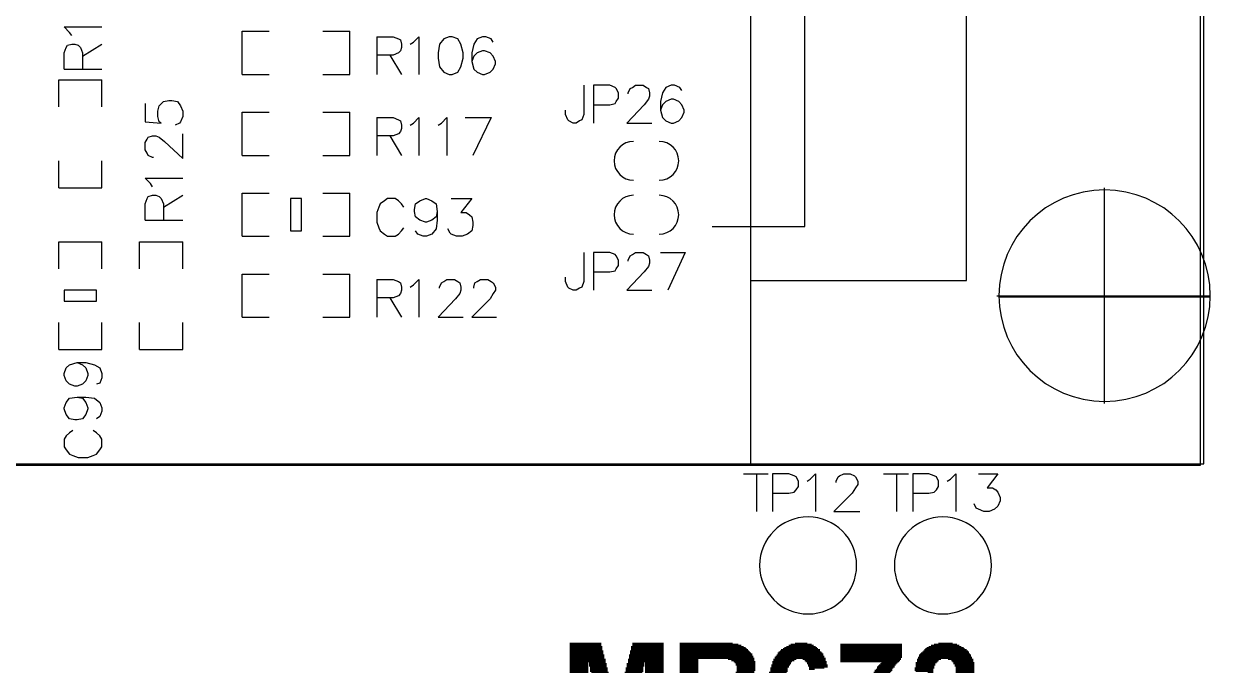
# Model space of a CAD drawing. Extents: x -0.24 to 4.91, y -0.23 to 6.58.
# Drawn here: x 2.522 to 3.623, y 0.376 to 0.977 of the extents above; entities that cross this region are included whole.
import ezdxf

# ---------------------------------------------------------------- set-up
doc = ezdxf.new("R2010")
doc.units = 0
doc.layers.get('0').update_dxf_attribs({"linetype": 'CONTINUOUS'})
doc.layers.add('mb672d', color=1, linetype='CONTINUOUS')

# ---------------------------------------------------------------- blocks, each defined once
blk = doc.blocks.new('D99')
blk.add_lwpolyline([(-0.005, -0.015), (0.005, -0.015), (0.005, 0.015), (-0.005, 0.015)], close=True)
blk = doc.blocks.new('D100')
blk.add_lwpolyline([(-0.015, -0.005), (0.015, -0.005), (0.015, 0.005), (-0.015, 0.005)], close=True)

msp = doc.modelspace()

# ---------------------------------------------------------------- linework, layer by layer
at = {"layer": 'mb672d', "color": 5}
for points in [[(3.197, 0.569), (3.197, 2.299)], [(3.614, 0.568), (3.614, 2.3)], [(3.617, 0.569), (3.617, 2.299)], [(3.397, 0.739), (3.397, 2.239)], [(3.247, 0.789), (3.247, 2.189)], [(2.567, 0.966), (2.565, 0.969), (2.56, 0.974), (2.595, 0.974)], [(2.725, 0.93), (2.725, 0.97), (2.75, 0.97)], [(2.8, 0.97), (2.825, 0.97)], [(2.825, 0.93), (2.825, 0.97)], [(2.56, 0.935), (2.56, 0.95), (2.562, 0.955), (2.563, 0.957), (2.567, 0.958), (2.57, 0.958), (2.573, 0.957), (2.575, 0.955), (2.577, 0.95), (2.577, 0.935)], [(2.577, 0.947), (2.595, 0.958)], [(2.85, 0.965), (2.85, 0.93)], [(2.85, 0.965), (2.865, 0.965), (2.87, 0.963), (2.872, 0.962), (2.873, 0.958), (2.873, 0.955), (2.872, 0.952), (2.87, 0.95), (2.865, 0.948), (2.85, 0.948)], [(2.881, 0.958), (2.884, 0.96), (2.889, 0.965), (2.889, 0.93)], [(2.917, 0.965), (2.912, 0.963), (2.908, 0.958), (2.907, 0.95), (2.907, 0.945), (2.908, 0.937), (2.912, 0.932), (2.917, 0.93), (2.92, 0.93), (2.925, 0.932), (2.928, 0.937), (2.93, 0.945), (2.93, 0.95), (2.928, 0.958), (2.925, 0.963), (2.92, 0.965), (2.917, 0.965)], [(2.958, 0.96), (2.956, 0.963), (2.951, 0.965), (2.948, 0.965), (2.943, 0.963), (2.94, 0.958), (2.938, 0.95), (2.938, 0.942), (2.94, 0.935), (2.943, 0.932), (2.948, 0.93), (2.95, 0.93), (2.955, 0.932), (2.958, 0.935), (2.96, 0.94), (2.96, 0.942), (2.958, 0.947), (2.955, 0.95), (2.95, 0.952), (2.948, 0.952), (2.943, 0.95), (2.94, 0.947), (2.938, 0.942)], [(2.862, 0.948), (2.873, 0.93)], [(2.555, 0.9), (2.555, 0.925), (2.595, 0.925)], [(2.56, 0.935), (2.595, 0.935)], [(2.595, 0.9), (2.595, 0.925)], [(2.725, 0.93), (2.75, 0.93)], [(2.8, 0.93), (2.825, 0.93)], [(3.042, 0.92), (3.042, 0.893), (3.04, 0.888), (3.038, 0.887), (3.035, 0.885), (3.032, 0.885), (3.028, 0.887), (3.027, 0.888), (3.025, 0.893), (3.025, 0.897)], [(3.051, 0.902), (3.066, 0.902), (3.071, 0.903), (3.072, 0.905), (3.074, 0.908), (3.074, 0.913), (3.072, 0.917), (3.071, 0.918), (3.066, 0.92), (3.051, 0.92), (3.051, 0.885)], [(3.083, 0.912), (3.083, 0.913), (3.085, 0.917), (3.087, 0.918), (3.09, 0.92), (3.097, 0.92), (3.1, 0.918), (3.102, 0.917), (3.103, 0.913), (3.103, 0.91), (3.102, 0.907), (3.098, 0.902), (3.082, 0.885), (3.105, 0.885)], [(3.133, 0.915), (3.131, 0.918), (3.126, 0.92), (3.123, 0.92), (3.118, 0.918), (3.115, 0.913), (3.113, 0.905), (3.113, 0.897), (3.115, 0.89), (3.118, 0.887), (3.123, 0.885), (3.125, 0.885), (3.13, 0.887), (3.133, 0.89), (3.135, 0.895), (3.135, 0.897), (3.133, 0.902), (3.13, 0.905), (3.125, 0.907), (3.123, 0.907), (3.118, 0.905), (3.115, 0.902), (3.113, 0.897)], [(2.635, 0.903), (2.635, 0.886), (2.65, 0.885), (2.648, 0.886), (2.647, 0.891), (2.647, 0.896), (2.648, 0.901), (2.652, 0.905), (2.657, 0.906), (2.66, 0.906), (2.665, 0.905), (2.668, 0.901), (2.67, 0.896), (2.67, 0.891), (2.668, 0.886), (2.667, 0.885), (2.663, 0.883)], [(2.725, 0.855), (2.725, 0.895), (2.75, 0.895)], [(2.8, 0.895), (2.825, 0.895)], [(2.825, 0.855), (2.825, 0.895)], [(2.85, 0.89), (2.85, 0.855)], [(2.85, 0.89), (2.865, 0.89), (2.87, 0.888), (2.872, 0.887), (2.873, 0.883), (2.873, 0.88), (2.872, 0.877), (2.87, 0.875), (2.865, 0.873), (2.85, 0.873)], [(2.881, 0.883), (2.884, 0.885), (2.889, 0.89), (2.889, 0.855)], [(2.907, 0.883), (2.91, 0.885), (2.915, 0.89), (2.915, 0.855)], [(2.932, 0.89), (2.956, 0.89)], [(2.956, 0.89), (2.939, 0.855)], [(2.643, 0.853), (2.642, 0.853), (2.638, 0.855), (2.637, 0.857), (2.635, 0.86), (2.635, 0.867), (2.637, 0.87), (2.638, 0.872), (2.642, 0.873), (2.645, 0.873), (2.648, 0.872), (2.653, 0.868), (2.67, 0.852), (2.67, 0.875)], [(2.862, 0.873), (2.873, 0.855)], [(2.555, 0.825), (2.555, 0.85)], [(2.595, 0.825), (2.595, 0.85)], [(2.725, 0.855), (2.75, 0.855)], [(2.8, 0.855), (2.825, 0.855)], [(2.642, 0.826), (2.64, 0.829), (2.635, 0.834), (2.67, 0.834)], [(2.555, 0.825), (2.595, 0.825)], [(2.635, 0.795), (2.635, 0.81), (2.637, 0.815), (2.638, 0.817), (2.642, 0.818), (2.645, 0.818), (2.648, 0.817), (2.65, 0.815), (2.652, 0.81), (2.652, 0.795)], [(2.652, 0.807), (2.67, 0.818)], [(2.725, 0.78), (2.725, 0.82), (2.75, 0.82)], [(2.8, 0.82), (2.825, 0.82)], [(2.825, 0.78), (2.825, 0.82)], [(2.875, 0.807), (2.873, 0.81), (2.87, 0.813), (2.867, 0.815), (2.86, 0.815), (2.857, 0.813), (2.853, 0.81), (2.852, 0.807), (2.85, 0.802), (2.85, 0.793), (2.852, 0.788), (2.853, 0.785), (2.857, 0.782), (2.86, 0.78), (2.867, 0.78), (2.87, 0.782), (2.873, 0.785), (2.875, 0.788)], [(2.906, 0.803), (2.905, 0.798), (2.901, 0.795), (2.896, 0.793), (2.895, 0.793), (2.89, 0.795), (2.886, 0.798), (2.885, 0.803), (2.885, 0.805), (2.886, 0.81), (2.89, 0.813), (2.895, 0.815), (2.896, 0.815), (2.901, 0.813), (2.905, 0.81), (2.906, 0.803), (2.906, 0.795), (2.905, 0.787), (2.901, 0.782), (2.896, 0.78), (2.893, 0.78), (2.888, 0.782), (2.886, 0.785)], [(2.919, 0.815), (2.938, 0.815), (2.928, 0.802), (2.933, 0.802), (2.936, 0.8), (2.938, 0.798), (2.939, 0.793), (2.939, 0.79), (2.938, 0.785), (2.934, 0.782), (2.929, 0.78), (2.924, 0.78), (2.919, 0.782), (2.918, 0.783), (2.916, 0.787)], [(3.525, 0.625), (3.525, 0.825)], [(3.525, 0.625), (3.525, 0.825)], [(3.525, 0.725), (3.525, 0.822)], [(2.635, 0.795), (2.67, 0.795)], [(3.161, 0.789), (3.247, 0.789)], [(2.555, 0.75), (2.555, 0.775), (2.595, 0.775)], [(2.595, 0.75), (2.595, 0.775)], [(2.63, 0.775), (2.67, 0.775)], [(2.63, 0.75), (2.63, 0.775)], [(2.67, 0.75), (2.67, 0.775)], [(2.725, 0.78), (2.75, 0.78)], [(2.8, 0.78), (2.825, 0.78)], [(3.042, 0.765), (3.042, 0.738), (3.04, 0.733), (3.038, 0.732), (3.035, 0.73), (3.032, 0.73), (3.028, 0.732), (3.027, 0.733), (3.025, 0.738), (3.025, 0.742)], [(3.051, 0.747), (3.066, 0.747), (3.071, 0.748), (3.072, 0.75), (3.074, 0.753), (3.074, 0.758), (3.072, 0.762), (3.071, 0.763), (3.066, 0.765), (3.051, 0.765), (3.051, 0.73)], [(3.083, 0.757), (3.083, 0.758), (3.085, 0.762), (3.087, 0.763), (3.09, 0.765), (3.097, 0.765), (3.1, 0.763), (3.102, 0.762), (3.103, 0.758), (3.103, 0.755), (3.102, 0.752), (3.098, 0.747), (3.082, 0.73), (3.105, 0.73)], [(3.113, 0.765), (3.136, 0.765)], [(3.136, 0.765), (3.12, 0.73)], [(2.725, 0.705), (2.725, 0.745), (2.75, 0.745)], [(2.8, 0.745), (2.825, 0.745)], [(2.825, 0.705), (2.825, 0.745)], [(2.85, 0.74), (2.85, 0.705)], [(2.85, 0.74), (2.865, 0.74), (2.87, 0.738), (2.872, 0.737), (2.873, 0.733), (2.873, 0.73), (2.872, 0.727), (2.87, 0.725), (2.865, 0.723), (2.85, 0.723)], [(2.881, 0.733), (2.884, 0.735), (2.889, 0.74), (2.889, 0.705)], [(2.908, 0.732), (2.908, 0.733), (2.91, 0.737), (2.912, 0.738), (2.915, 0.74), (2.922, 0.74), (2.925, 0.738), (2.927, 0.737), (2.928, 0.733), (2.928, 0.73), (2.927, 0.727), (2.923, 0.722), (2.907, 0.705), (2.93, 0.705)], [(2.94, 0.732), (2.94, 0.733), (2.941, 0.737), (2.943, 0.738), (2.946, 0.74), (2.953, 0.74), (2.956, 0.738), (2.958, 0.737), (2.96, 0.733), (2.96, 0.73), (2.958, 0.727), (2.955, 0.722), (2.938, 0.705), (2.961, 0.705)], [(3.197, 0.739), (3.397, 0.739)], [(2.862, 0.723), (2.873, 0.705)], [(3.425, 0.725), (3.623, 0.725)], [(3.427, 0.724), (3.622, 0.724)], [(3.45, 0.725), (3.618, 0.725)], [(3.525, 0.626), (3.525, 0.725)], [(2.725, 0.705), (2.75, 0.705)], [(2.8, 0.705), (2.825, 0.705)], [(2.555, 0.675), (2.555, 0.7)], [(2.595, 0.675), (2.595, 0.7)], [(2.63, 0.675), (2.63, 0.7)], [(2.63, 0.675), (2.67, 0.675), (2.67, 0.7)], [(2.555, 0.675), (2.595, 0.675)], [(2.572, 0.663), (2.577, 0.661), (2.58, 0.658), (2.582, 0.653), (2.582, 0.651), (2.58, 0.646), (2.577, 0.643), (2.572, 0.641), (2.57, 0.641), (2.565, 0.643), (2.562, 0.646), (2.56, 0.651), (2.56, 0.653), (2.562, 0.658), (2.565, 0.661), (2.572, 0.663), (2.58, 0.663), (2.588, 0.661), (2.593, 0.658), (2.595, 0.653), (2.595, 0.649), (2.593, 0.644), (2.59, 0.643)], [(2.572, 0.631), (2.577, 0.63), (2.58, 0.626), (2.582, 0.621), (2.582, 0.62), (2.58, 0.615), (2.577, 0.611), (2.572, 0.61), (2.57, 0.61), (2.565, 0.611), (2.562, 0.615), (2.56, 0.62), (2.56, 0.621), (2.562, 0.626), (2.565, 0.63), (2.572, 0.631), (2.58, 0.631), (2.588, 0.63), (2.593, 0.626), (2.595, 0.621), (2.595, 0.618), (2.593, 0.613), (2.59, 0.611)], [(2.568, 0.6), (2.565, 0.598), (2.562, 0.595), (2.56, 0.592), (2.56, 0.585), (2.562, 0.582), (2.565, 0.578), (2.568, 0.577), (2.573, 0.575), (2.582, 0.575), (2.587, 0.577), (2.59, 0.578), (2.593, 0.582), (2.595, 0.585), (2.595, 0.592), (2.593, 0.595), (2.59, 0.598), (2.587, 0.6)], [(0.306, 0.568), (3.614, 0.568)], [(0.312, 0.569), (3.617, 0.569)], [(3.19, 0.56), (3.213, 0.56)], [(3.202, 0.56), (3.202, 0.525)], [(3.217, 0.542), (3.232, 0.542), (3.237, 0.543), (3.239, 0.545), (3.241, 0.548), (3.241, 0.553), (3.239, 0.557), (3.237, 0.558), (3.232, 0.56), (3.217, 0.56), (3.217, 0.525)], [(3.249, 0.553), (3.252, 0.555), (3.257, 0.56), (3.257, 0.525)], [(3.276, 0.552), (3.276, 0.553), (3.278, 0.557), (3.279, 0.558), (3.283, 0.56), (3.289, 0.56), (3.293, 0.558), (3.294, 0.557), (3.296, 0.553), (3.296, 0.55), (3.294, 0.547), (3.291, 0.542), (3.274, 0.525), (3.298, 0.525)], [(3.32, 0.56), (3.343, 0.56)], [(3.332, 0.56), (3.332, 0.525)], [(3.347, 0.542), (3.362, 0.542), (3.367, 0.543), (3.369, 0.545), (3.371, 0.548), (3.371, 0.553), (3.369, 0.557), (3.367, 0.558), (3.362, 0.56), (3.347, 0.56), (3.347, 0.525)], [(3.379, 0.553), (3.382, 0.555), (3.387, 0.56), (3.387, 0.525)], [(3.408, 0.56), (3.426, 0.56), (3.416, 0.547), (3.421, 0.547), (3.424, 0.545), (3.426, 0.543), (3.428, 0.538), (3.428, 0.535), (3.426, 0.53), (3.423, 0.527), (3.418, 0.525), (3.413, 0.525), (3.408, 0.527), (3.406, 0.528), (3.404, 0.532)], [(3.029, 0.403), (3.058, 0.403)], [(3.029, 0.402), (3.058, 0.402)], [(3.029, 0.401), (3.058, 0.401)], [(3.029, 0.4), (3.059, 0.4)], [(3.029, 0.399), (3.059, 0.399)], [(3.029, 0.398), (3.059, 0.398)], [(3.029, 0.397), (3.059, 0.397)], [(3.086, 0.4), (3.116, 0.4)], [(3.086, 0.399), (3.116, 0.399)], [(3.086, 0.398), (3.116, 0.398)], [(3.086, 0.397), (3.116, 0.397)], [(3.087, 0.403), (3.116, 0.403)], [(3.087, 0.402), (3.116, 0.402)], [(3.087, 0.401), (3.116, 0.401)], [(3.131, 0.403), (3.18, 0.403)], [(3.131, 0.402), (3.185, 0.402)], [(3.131, 0.401), (3.188, 0.401)], [(3.131, 0.4), (3.19, 0.4)], [(3.131, 0.399), (3.192, 0.399)], [(3.131, 0.398), (3.193, 0.398)], [(3.131, 0.397), (3.194, 0.397)], [(3.225, 0.397), (3.261, 0.397)], [(3.227, 0.398), (3.259, 0.398)], [(3.228, 0.399), (3.258, 0.399)], [(3.23, 0.4), (3.257, 0.4)], [(3.232, 0.401), (3.255, 0.401)], [(3.234, 0.402), (3.253, 0.402)], [(3.238, 0.403), (3.249, 0.403)], [(3.28, 0.402), (3.337, 0.402)], [(3.28, 0.401), (3.337, 0.401)], [(3.28, 0.4), (3.337, 0.4)], [(3.28, 0.399), (3.337, 0.399)], [(3.28, 0.398), (3.337, 0.398)], [(3.28, 0.397), (3.337, 0.397)], [(3.358, 0.397), (3.397, 0.397)], [(3.359, 0.398), (3.395, 0.398)], [(3.36, 0.399), (3.394, 0.399)], [(3.362, 0.4), (3.392, 0.4)], [(3.364, 0.401), (3.39, 0.401)], [(3.367, 0.402), (3.388, 0.402)], [(3.371, 0.403), (3.384, 0.403)], [(3.029, 0.396), (3.06, 0.396)], [(3.029, 0.395), (3.06, 0.395)], [(3.029, 0.394), (3.06, 0.394)], [(3.029, 0.393), (3.06, 0.393)], [(3.029, 0.392), (3.061, 0.392)], [(3.029, 0.391), (3.061, 0.391)], [(3.029, 0.39), (3.061, 0.39)], [(3.029, 0.389), (3.061, 0.389)], [(3.029, 0.388), (3.062, 0.388)], [(3.029, 0.387), (3.062, 0.387)], [(3.029, 0.386), (3.062, 0.386)], [(3.083, 0.388), (3.116, 0.388)], [(3.083, 0.387), (3.116, 0.387)], [(3.083, 0.386), (3.116, 0.386)], [(3.084, 0.392), (3.116, 0.392)], [(3.084, 0.391), (3.116, 0.391)], [(3.084, 0.39), (3.116, 0.39)], [(3.084, 0.389), (3.116, 0.389)], [(3.085, 0.396), (3.116, 0.396)], [(3.085, 0.395), (3.116, 0.395)], [(3.085, 0.394), (3.116, 0.394)], [(3.085, 0.393), (3.116, 0.393)], [(3.131, 0.396), (3.195, 0.396)], [(3.131, 0.395), (3.196, 0.395)], [(3.131, 0.394), (3.197, 0.394)], [(3.131, 0.393), (3.198, 0.393)], [(3.131, 0.392), (3.198, 0.392)], [(3.131, 0.391), (3.199, 0.391)], [(3.131, 0.39), (3.199, 0.39)], [(3.131, 0.389), (3.2, 0.389)], [(3.131, 0.388), (3.148, 0.388)], [(3.131, 0.387), (3.148, 0.387)], [(3.131, 0.386), (3.148, 0.386)], [(3.176, 0.388), (3.2, 0.388)], [(3.179, 0.387), (3.2, 0.387)], [(3.181, 0.386), (3.201, 0.386)], [(3.217, 0.386), (3.235, 0.386)], [(3.218, 0.388), (3.239, 0.388)], [(3.218, 0.387), (3.237, 0.387)], [(3.219, 0.39), (3.265, 0.39)], [(3.219, 0.389), (3.266, 0.389)], [(3.22, 0.391), (3.265, 0.391)], [(3.221, 0.392), (3.264, 0.392)], [(3.222, 0.394), (3.263, 0.394)], [(3.222, 0.393), (3.264, 0.393)], [(3.223, 0.395), (3.262, 0.395)], [(3.224, 0.396), (3.261, 0.396)], [(3.245, 0.388), (3.266, 0.388)], [(3.247, 0.387), (3.266, 0.387)], [(3.248, 0.386), (3.267, 0.386)], [(3.28, 0.396), (3.337, 0.396)], [(3.28, 0.395), (3.337, 0.395)], [(3.28, 0.394), (3.337, 0.394)], [(3.28, 0.393), (3.337, 0.393)], [(3.28, 0.392), (3.337, 0.392)], [(3.28, 0.391), (3.337, 0.391)], [(3.28, 0.39), (3.337, 0.39)], [(3.28, 0.389), (3.336, 0.389)], [(3.28, 0.388), (3.336, 0.388)], [(3.28, 0.387), (3.335, 0.387)], [(3.28, 0.386), (3.334, 0.386)], [(3.351, 0.388), (3.373, 0.388)], [(3.351, 0.387), (3.371, 0.387)], [(3.351, 0.386), (3.37, 0.386)], [(3.352, 0.39), (3.402, 0.39)], [(3.352, 0.389), (3.402, 0.389)], [(3.353, 0.392), (3.401, 0.392)], [(3.353, 0.391), (3.401, 0.391)], [(3.354, 0.393), (3.4, 0.393)], [(3.355, 0.394), (3.399, 0.394)], [(3.356, 0.395), (3.399, 0.395)], [(3.357, 0.396), (3.398, 0.396)], [(3.38, 0.388), (3.403, 0.388)], [(3.383, 0.387), (3.403, 0.387)], [(3.384, 0.386), (3.403, 0.386)], [(3.029, 0.385), (3.046, 0.385)], [(3.029, 0.384), (3.046, 0.384)], [(3.029, 0.383), (3.046, 0.383)], [(3.029, 0.382), (3.046, 0.382)], [(3.029, 0.381), (3.046, 0.381)], [(3.029, 0.38), (3.046, 0.38)], [(3.029, 0.379), (3.046, 0.379)], [(3.029, 0.378), (3.046, 0.378)], [(3.029, 0.377), (3.046, 0.377)], [(3.029, 0.376), (3.046, 0.376)], [(3.047, 0.385), (3.062, 0.385)], [(3.047, 0.384), (3.063, 0.384)], [(3.047, 0.383), (3.063, 0.383)], [(3.047, 0.382), (3.063, 0.382)], [(3.048, 0.381), (3.063, 0.381)], [(3.048, 0.38), (3.064, 0.38)], [(3.048, 0.379), (3.064, 0.379)], [(3.048, 0.378), (3.064, 0.378)], [(3.048, 0.377), (3.064, 0.377)], [(3.049, 0.376), (3.065, 0.376)], [(3.08, 0.376), (3.096, 0.376)], [(3.081, 0.38), (3.097, 0.38)], [(3.081, 0.379), (3.097, 0.379)], [(3.081, 0.378), (3.097, 0.378)], [(3.081, 0.377), (3.097, 0.377)], [(3.082, 0.384), (3.098, 0.384)], [(3.082, 0.383), (3.098, 0.383)], [(3.082, 0.382), (3.098, 0.382)], [(3.082, 0.381), (3.097, 0.381)], [(3.083, 0.385), (3.098, 0.385)], [(3.099, 0.385), (3.116, 0.385)], [(3.099, 0.384), (3.116, 0.384)], [(3.099, 0.383), (3.116, 0.383)], [(3.099, 0.382), (3.116, 0.382)], [(3.099, 0.381), (3.116, 0.381)], [(3.099, 0.38), (3.116, 0.38)], [(3.099, 0.379), (3.116, 0.379)], [(3.099, 0.378), (3.116, 0.378)], [(3.099, 0.377), (3.116, 0.377)], [(3.099, 0.376), (3.116, 0.376)], [(3.131, 0.385), (3.148, 0.385)], [(3.131, 0.384), (3.148, 0.384)], [(3.131, 0.383), (3.148, 0.383)], [(3.131, 0.382), (3.148, 0.382)], [(3.131, 0.381), (3.148, 0.381)], [(3.131, 0.38), (3.148, 0.38)], [(3.131, 0.379), (3.148, 0.379)], [(3.131, 0.378), (3.148, 0.378)], [(3.131, 0.377), (3.148, 0.377)], [(3.131, 0.376), (3.148, 0.376)], [(3.182, 0.385), (3.201, 0.385)], [(3.183, 0.384), (3.201, 0.384)], [(3.183, 0.383), (3.201, 0.383)], [(3.183, 0.376), (3.2, 0.376)], [(3.184, 0.382), (3.201, 0.382)], [(3.184, 0.381), (3.201, 0.381)], [(3.184, 0.38), (3.201, 0.38)], [(3.184, 0.379), (3.201, 0.379)], [(3.184, 0.378), (3.201, 0.378)], [(3.184, 0.377), (3.2, 0.377)], [(3.214, 0.376), (3.23, 0.376)], [(3.215, 0.38), (3.231, 0.38)], [(3.215, 0.379), (3.231, 0.379)], [(3.215, 0.378), (3.231, 0.378)], [(3.215, 0.377), (3.231, 0.377)], [(3.216, 0.383), (3.233, 0.383)], [(3.216, 0.382), (3.232, 0.382)], [(3.216, 0.381), (3.232, 0.381)], [(3.217, 0.385), (3.234, 0.385)], [(3.217, 0.384), (3.234, 0.384)], [(3.249, 0.385), (3.267, 0.385)], [(3.249, 0.384), (3.267, 0.384)], [(3.25, 0.383), (3.268, 0.383)], [(3.25, 0.382), (3.268, 0.382)], [(3.251, 0.381), (3.268, 0.381)], [(3.251, 0.38), (3.265, 0.38)], [(3.251, 0.379), (3.256, 0.379)], [(3.311, 0.376), (3.326, 0.376)], [(3.312, 0.378), (3.328, 0.378)], [(3.312, 0.377), (3.327, 0.377)], [(3.313, 0.379), (3.328, 0.379)], [(3.314, 0.381), (3.33, 0.381)], [(3.314, 0.38), (3.329, 0.38)], [(3.315, 0.382), (3.33, 0.382)], [(3.316, 0.383), (3.331, 0.383)], [(3.317, 0.384), (3.332, 0.384)], [(3.318, 0.385), (3.333, 0.385)], [(3.349, 0.38), (3.367, 0.38)], [(3.349, 0.379), (3.366, 0.379)], [(3.349, 0.378), (3.366, 0.378)], [(3.35, 0.385), (3.369, 0.385)], [(3.35, 0.384), (3.368, 0.384)], [(3.35, 0.383), (3.368, 0.383)], [(3.35, 0.382), (3.367, 0.382)], [(3.35, 0.381), (3.367, 0.381)], [(3.35, 0.377), (3.366, 0.377)], [(3.361, 0.376), (3.366, 0.376)], [(3.385, 0.385), (3.404, 0.385)], [(3.385, 0.384), (3.404, 0.384)], [(3.386, 0.383), (3.404, 0.383)], [(3.386, 0.382), (3.404, 0.382)], [(3.387, 0.381), (3.404, 0.381)], [(3.387, 0.38), (3.404, 0.38)], [(3.387, 0.379), (3.404, 0.379)], [(3.387, 0.378), (3.404, 0.378)], [(3.387, 0.377), (3.404, 0.377)], [(3.387, 0.376), (3.404, 0.376)]]:
    msp.add_lwpolyline(points, dxfattribs=at)
for points in [[(3.088, 0.868), (3.088, 0.868), (3.088, 0.868, 1), (3.088, 0.832), (3.088, 0.832)], [(3.112, 0.832), (3.112, 0.832), (3.112, 0.832, 1), (3.112, 0.868), (3.112, 0.868)], [(3.088, 0.818), (3.088, 0.818), (3.088, 0.818, 1), (3.088, 0.782), (3.088, 0.782)], [(3.112, 0.782), (3.112, 0.782), (3.112, 0.782, 1), (3.112, 0.818), (3.112, 0.818)], [(3.623, 0.725), (3.623, 0.725), (3.623, 0.725, 1), (3.427, 0.725), (3.427, 0.725), (3.427, 0.725, 1), (3.623, 0.725), (3.623, 0.725)], [(3.623, 0.725), (3.623, 0.725), (3.623, 0.725, 1), (3.427, 0.725), (3.427, 0.725), (3.427, 0.725, 1), (3.623, 0.725), (3.623, 0.725)], [(3.295, 0.475), (3.295, 0.475), (3.295, 0.475, 1), (3.205, 0.475), (3.205, 0.475), (3.205, 0.475, 1), (3.295, 0.475), (3.295, 0.475)], [(3.42, 0.475), (3.42, 0.475), (3.42, 0.475, 1), (3.33, 0.475), (3.33, 0.475), (3.33, 0.475, 1), (3.42, 0.475), (3.42, 0.475)]]:
    msp.add_lwpolyline(points, format="xyb", dxfattribs=at)

# ---------------------------------------------------------------- block references
at = {"layer": 'mb672d'}
for name, p in [('D99', (2.775, 0.8)), ('D100', (2.575, 0.725))]:
    msp.add_blockref(name, p, dxfattribs=at)

doc.saveas('drawing.dxf')
